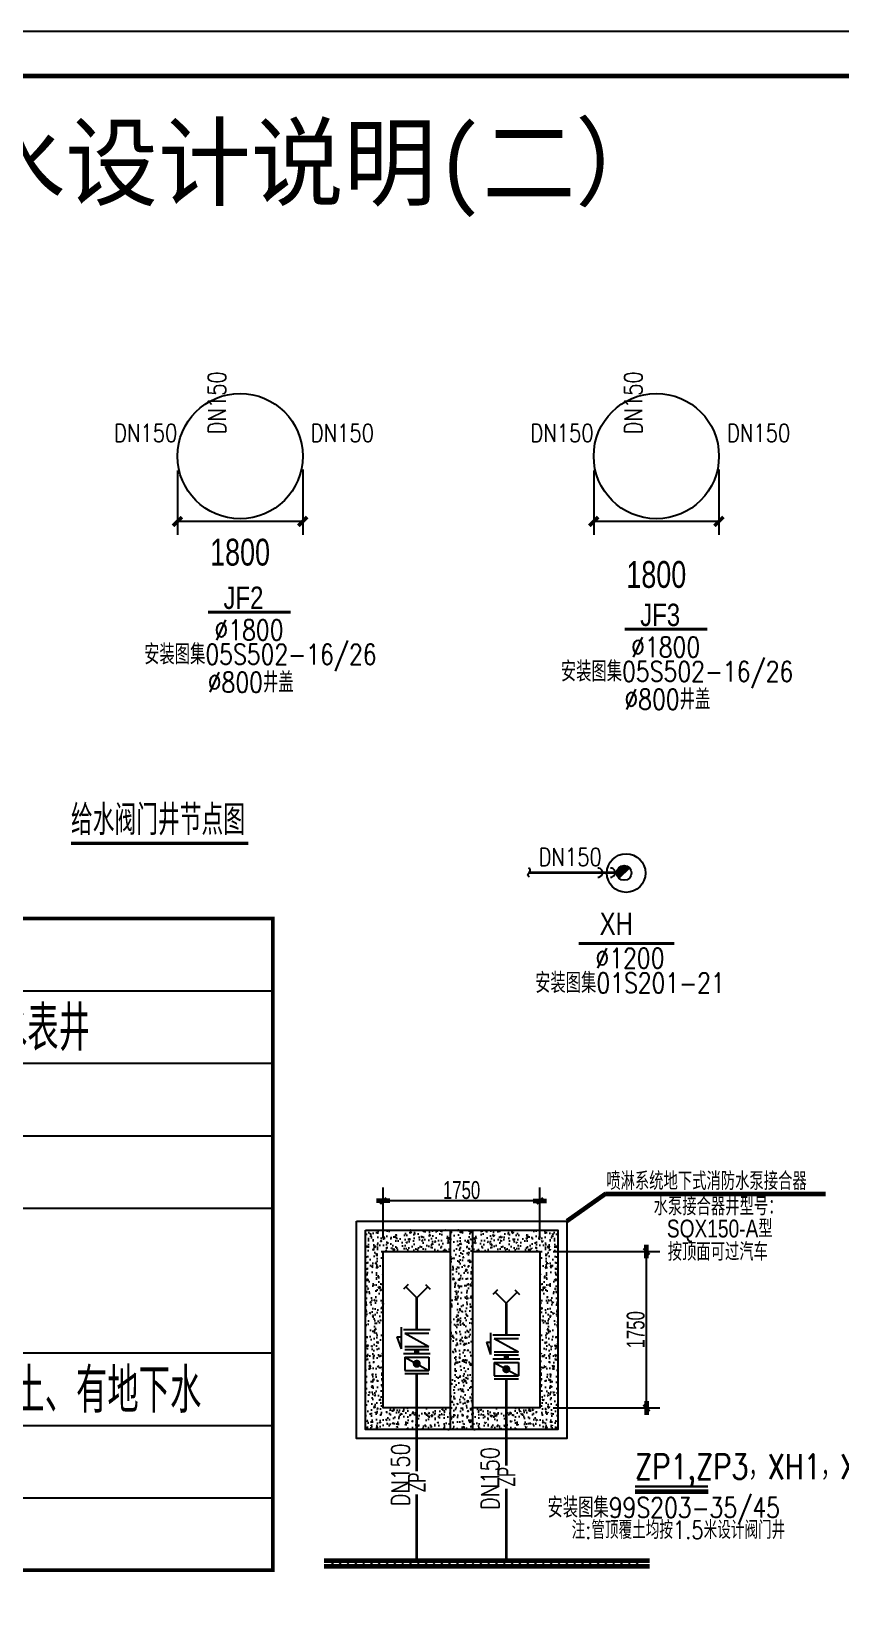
# Model space of a CAD drawing. Extents: x 332286 to 1463507, y -720758 to 86974.
# Drawn here: x 1009759 to 1018802, y -560723 to -543197 of the extents above; entities that cross this region are included whole.
import ezdxf
from ezdxf.enums import TextEntityAlignment as Align

# ---------------------------------------------------------------- set-up
doc = ezdxf.new("R2010")
doc.units = 0
doc.header["$LTSCALE"] = 1000
doc.header["$MEASUREMENT"] = 0
doc.layers.get('0').update_dxf_attribs({"linetype": 'CONTINUOUS'})
doc.layers.get('Defpoints').update_dxf_attribs({"linetype": 'CONTINUOUS'})
for name, color, linetype in [('61', 7, 'CONTINUOUS'), ('DIM_SYMB', 3, 'CONTINUOUS'), ('PIPE-消防中', 224, 'CONTINUOUS'), ('S-给水', 7, 'CONTINUOUS'), ('W-节点图', 3, 'CONTINUOUS'), ('ZXX-消火栓', 6, 'CONTINUOUS'), ('zxxgs', 202, 'CONTINUOUS'), ('水-管线-给水低', 1, 'CONTINUOUS'), ('水-设备-给水', 7, 'CONTINUOUS')]:
    doc.layers.add(name, color=color, linetype=linetype)
for name, color, linetype, lineweight in [('A-ANNO-TTLB', 7, 'CONTINUOUS', 25), ('PUB_TITLE', 4, 'CONTINUOUS', 9), ('高程点', 6, 'CONTINUOUS', 60)]:
    doc.layers.add(name, color=color, linetype=linetype, lineweight=lineweight)
doc.layers.add('水-校对ZXX2014.9.28', color=200, linetype='CONTINUOUS', plot=False)
doc.styles.add('-黑体', font='simhei.ttf', dxfattribs={"width": 0.7})
doc.styles.add('0-W-标准', font='ros.shx', dxfattribs={"width": 0.75, "bigfont": '@jd.shx'})
doc.styles.add('_HZDF2', font='romans2.shx', dxfattribs={"width": 0.8, "bigfont": 'HZDF2.shx'})
doc.styles.add('_HZTXT', font='fs.shx', dxfattribs={"width": 0.7, "bigfont": 'hztxt.shx'})
doc.styles.add('_TWT_PIPETEXT', font='ROS', dxfattribs={"width": 0.7, "height": 2.5, "bigfont": 'JD'})
doc.styles.add('HZ', font='txt', dxfattribs={"bigfont": 'hztxt'})
doc.styles.add('LH', font='romans2.shx', dxfattribs={"width": 0.8, "bigfont": 'hzdf2.shx'})
doc.styles.get("Standard").update_dxf_attribs({"font": 'GBENOR', "bigfont": 'GBCBIG'})
doc.dimstyles.new('ZXX50', dxfattribs={"dimtxt": 200, "dimasz": 0.5, "dimexe": 150, "dimexo": 150, "dimgap": 20, "dimtad": 1, "dimdec": 0, "dimzin": 0, "dimdsep": 46, "dimtxsty": '_HZTXT', "dimblk": 'W-屋顶水箱间2-_DIMX', "dimcen": 0.09, "dimclrt": 7, "dimadec": 0, "dimazin": 0, "dimtfac": 1, "dimtdec": 0, "dimtix": 1, "dimtmove": 2, "dimatfit": 3, "dimldrblk": 'W-屋顶水箱间2-_DIMX', "dimfxl": 300, "dimtolj": 1, "dimtzin": 0, "dimarcsym": 0})
doc.dimstyles.new('副本 DIMN', dxfattribs={"dimtxt": 300, "dimasz": 100, "dimexe": 150, "dimexo": 150, "dimgap": 150, "dimtad": 1, "dimdec": 0, "dimzin": 0, "dimdsep": 46, "dimtxsty": '0-W-标准', "dimblk": 'ARCHTICK', "dimcen": 0.09, "dimclrt": 7, "dimazin": 2, "dimtfac": 1, "dimtdec": 0, "dimtix": 1, "dimtmove": 2, "dimatfit": 3, "dimldrblk": 'ARCHTICK', "dimfxl": 250, "dimtolj": 1, "dimtzin": 0, "dimarcsym": 0})
pattern_1 = [(230, (946279.8, -559957.06), (-143.45204, 12.55043), [15, -165]), (175, (946279.8, -559957.06), (27.75027, -150.43843), [12, -132]), (280.4514, (946267.84, -559956.02), (-115.70188, -137.8879), [12.74804, -140.22842]), (226.1842, (946279.8, -559997.06), (-213.4482, 33.1038), [22.5, -247.5]), (276.6356, (946262, -559994.3), (-186.93254, -194.8236), [19.12206, -210.3426]), (171.1842, (946279.8, -559997.06), (-186.9324, -194.8237), [18, -198]), (201, (946259.8, -559987.06), (-119.38141, 80.52378), [15, -165]), (146, (946259.8, -559987.06), (-48.66307, -145.03), [12, -132]), (251.4514, (946249.85, -559980.35), (-168.04453, -64.5061), [12.74804, -140.22842]), (217.5, (946279.795, -559957.06), (-2.43197, -66.57877), [0, -130.4, 0, -134, 0, -132.5]), (187.5, (946279.795, -559957.06), (-52.61391, -78.88234), [0, -76.4, 0, -127.4, 0, -50.5]), (147.5, (946324.395, -559957.06), (-106.764487, 4.510974), [0, -50, 0, -156, 0, -207]), (137.5, (946344.395, -559957.06), (-116.63723, -20.021), [0, -65, 0, -103.6, 0, -147])]

# ---------------------------------------------------------------- blocks, each defined once
blk = doc.blocks.new('W-屋顶水箱间2-_DIMX')
blk.add_line((-150, 0), (150, 0))
at = {"const_width": 50}
blk.add_lwpolyline([(-70, -70), (70, 70)], dxfattribs=at)
blk = doc.blocks.new('*D126')
at = {"layer": 'Defpoints', "color": 0, "transparency": 16777216}
for p in [(1013691, -556275), (1013691, -556841), (1015441, -556841)]:
    blk.add_point(p, dxfattribs=at)
at = {"layer": '高程点', "color": 0, "lineweight": -2, "transparency": 16777216}
for p, q in [((1013691, -556691), (1013691, -556125)), ((1015440, -556275), (1013691, -556275)), ((1015441, -556691), (1015441, -556125))]:
    blk.add_line(p, q, dxfattribs=at)
at = {"layer": '高程点', "color": 0, "lineweight": -2, "transparency": 16777216, "xscale": 0.5, "yscale": 0.5, "zscale": 0.5, "rotation": 180}
blk.add_blockref('W-屋顶水箱间2-_DIMX', (1013691, -556275), dxfattribs=at)
at = {"layer": '高程点', "color": 0, "lineweight": -2, "transparency": 16777216, "xscale": 0.5, "yscale": 0.5, "zscale": 0.5}
blk.add_blockref('W-屋顶水箱间2-_DIMX', (1015441, -556275), dxfattribs=at)
at = {"layer": '高程点', "color": 7, "transparency": 16777216, "insert": (1014566, -556155), "char_height": 200, "attachment_point": 5, "style": '_HZTXT'}
blk.add_mtext('\\A1;1750', dxfattribs=at)
blk = doc.blocks.new('*D127')
at = {"layer": 'Defpoints', "color": 0, "transparency": 16777216}
for p in [(1015441, -556841), (1016632, -556841), (1015441, -558591)]:
    blk.add_point(p, dxfattribs=at)
at = {"layer": '高程点', "color": 0, "lineweight": -2, "transparency": 16777216}
for p, q in [((1015591, -556841), (1016782, -556841)), ((1016632, -558590), (1016632, -556841)), ((1015591, -558591), (1016782, -558591))]:
    blk.add_line(p, q, dxfattribs=at)
at = {"layer": '高程点', "color": 0, "lineweight": -2, "transparency": 16777216, "xscale": 0.5, "yscale": 0.5, "zscale": 0.5}
for p, rotation in [((1016632, -556841), 90), ((1016632, -558591), 270)]:
    blk.add_blockref('W-屋顶水箱间2-_DIMX', p, dxfattribs=dict(at, rotation=rotation))
at = {"layer": '高程点', "color": 7, "transparency": 16777216, "insert": (1016512, -557716), "char_height": 200, "attachment_point": 5, "rotation": 90, "style": '_HZTXT'}
blk.add_mtext('\\A1;1750', dxfattribs=at)
blk = doc.blocks.new('$TwtSys$00000132')
at = {"elevation": 0}
blk.add_lwpolyline([(7, -101, -0.575183), (0, 0, 0.604745), (-11, 101, 16.924828)], format="xyb", dxfattribs=at)
blk = doc.blocks.new('_ArchTick')
at = {"color": 0, "linetype": 'ByBlock', "const_width": 0.4}
blk.add_lwpolyline([(-0.5, -0.5), (0.5, 0.5)], dxfattribs=at)
blk = doc.blocks.new('*D141')
at = {"layer": 'Defpoints', "color": 0, "transparency": 16777216}
for p in [(1011391, -547957), (1012791, -547946), (1011391, -548677)]:
    blk.add_point(p, dxfattribs=at)
at = {"layer": 'W-节点图', "color": 0, "lineweight": -2, "transparency": 16777216}
for p, q in [((1011391, -548107), (1011391, -548827)), ((1012791, -548096), (1012791, -548827)), ((1012791, -548677), (1011391, -548677))]:
    blk.add_line(p, q, dxfattribs=at)
at = {"layer": 'W-节点图', "color": 0, "lineweight": -2, "transparency": 16777216, "xscale": 100, "yscale": 100, "zscale": 100, "rotation": 180}
blk.add_blockref('_ArchTick', (1011391, -548677), dxfattribs=at)
at = {"layer": 'W-节点图', "color": 0, "lineweight": -2, "transparency": 16777216, "xscale": 100, "yscale": 100, "zscale": 100}
blk.add_blockref('_ArchTick', (1012791, -548677), dxfattribs=at)
at = {"layer": 'W-节点图', "color": 7, "transparency": 16777216, "insert": (1012091, -549023), "char_height": 300, "attachment_point": 5, "style": '0-W-标准'}
blk.add_mtext('\\A1;1800', dxfattribs=at)
blk = doc.blocks.new('*D142')
at = {"layer": 'Defpoints', "color": 0, "transparency": 16777216}
for p in [(1016043, -547957), (1017442, -547946), (1016043, -548677)]:
    blk.add_point(p, dxfattribs=at)
at = {"layer": 'W-节点图', "color": 0, "lineweight": -2, "transparency": 16777216}
for p, q in [((1016043, -548107), (1016043, -548827)), ((1017442, -548096), (1017442, -548827)), ((1017442, -548677), (1016043, -548677))]:
    blk.add_line(p, q, dxfattribs=at)
at = {"layer": 'W-节点图', "color": 0, "lineweight": -2, "transparency": 16777216, "xscale": 100, "yscale": 100, "zscale": 100, "rotation": 180}
blk.add_blockref('_ArchTick', (1016043, -548677), dxfattribs=at)
at = {"layer": 'W-节点图', "color": 0, "lineweight": -2, "transparency": 16777216, "xscale": 100, "yscale": 100, "zscale": 100}
blk.add_blockref('_ArchTick', (1017442, -548677), dxfattribs=at)
at = {"layer": 'W-节点图', "color": 7, "transparency": 16777216, "insert": (1016742, -549272), "char_height": 300, "attachment_point": 5, "style": '0-W-标准'}
blk.add_mtext('\\A1;1800', dxfattribs=at)

msp = doc.modelspace()

# ---------------------------------------------------------------- hatches: boundary and pattern name
at = {"layer": 'ZXX-消火栓'}
h = msp.add_hatch(dxfattribs=at)
h.set_pattern_fill('混凝土', color=8, scale=20, angle=180, style=0)
h.set_pattern_definition(pattern_1)
h.paths.add_polyline_path([(1014440.7, -556601), (1014440.7, -556841), (1013690.7, -556841), (1013690.7, -558591), (1014440.7, -558591), (1014440.7, -558831), (1013490.7, -558831), (1013490.7, -556601)])
h = msp.add_hatch(dxfattribs=at)
h.set_pattern_fill('混凝土', color=8, scale=20, angle=180, style=0)
h.set_pattern_definition(pattern_1)
h.paths.add_polyline_path([(1014440.7, -556601), (1014690.7, -556601), (1014690.7, -558831), (1014440.7, -558831)])
h = msp.add_hatch(dxfattribs=at)
h.set_pattern_fill('混凝土', color=8, scale=20, angle=180, style=0)
h.set_pattern_definition([(310, (1082851.52, -559957.06), (143.45204, 12.55043), [15, -165]), (5, (1082851.52, -559957.06), (-27.75027, -150.43843), [12, -132]), (259.5486, (1082863.48, -559956.02), (115.70188, -137.8879), [12.74804, -140.22842]), (313.8158, (1082851.52, -559997.06), (213.4482, 33.1038), [22.5, -247.5]), (263.3644, (1082869.3, -559994.3), (186.93254, -194.8236), [19.12206, -210.3426]), (8.8158, (1082851.52, -559997.06), (186.9324, -194.8237), [18, -198]), (339, (1082871.52, -559987.06), (119.38141, 80.52378), [15, -165]), (34, (1082871.52, -559987.06), (48.66307, -145.03), [12, -132]), (288.5486, (1082881.47, -559980.35), (168.04453, -64.5061), [12.74804, -140.22842]), (322.5, (1082851.52, -559957.06), (2.43197, -66.57877), [0, -130.4, 0, -134, 0, -132.5]), (352.5, (1082851.52, -559957.06), (52.61391, -78.88234), [0, -76.4, 0, -127.4, 0, -50.5]), (32.5, (1082806.92, -559957.06), (106.764487, 4.510974), [0, -50, 0, -156, 0, -207]), (42.5, (1082786.92, -559957.06), (116.63723, -20.021), [0, -65, 0, -103.6, 0, -147])])
h.paths.add_polyline_path([(1014690.7, -556601), (1014690.7, -556841), (1015440.7, -556841), (1015440.7, -558591), (1014690.7, -558591), (1014690.7, -558831), (1015640.7, -558831), (1015640.7, -556601)])
at = {"layer": 'zxxgs'}
for points in [[(1016440.9, -552549.2), (1016326, -552664.1), (1016308, -552643, -0.8426471)], [(1016333.5, -552656, -0.6681786), (1016380.2, -552543.4, -0.1989124), (1016426.8, -552562.7)]]:
    msp.add_hatch(color=0, dxfattribs=at).paths.add_polyline_path(points)

# ---------------------------------------------------------------- linework, layer by layer
for centre in [(1012091.1, -547946.4), (1016742.4, -547946.4)]:
    msp.add_circle(centre, 700)
at = {"layer": 'A-ANNO-TTLB'}
msp.add_lwpolyline([(989054.6, -572896.6), (1031104.6, -572896.6), (1031104.6, -543196.6), (989054.6, -543196.6)], close=True, dxfattribs=at)
at = {"layer": 'A-ANNO-TTLB', "const_width": 50}
msp.add_lwpolyline([(990304.6, -572396.6), (1030604.6, -572396.6), (1030604.6, -543696.6), (990304.6, -543696.6)], close=True, dxfattribs=at)
at = {"layer": 'DIM_SYMB', "color": 6, "const_width": 35}
msp.add_lwpolyline([(1010201.3, -552276), (1012181.4, -552276)], dxfattribs=at)
at = {"layer": 'PIPE-消防中', "color": 4, "linetype": 'Continuous', "ltscale": 0.5, "const_width": 30}
for points in [[(1014065.7, -559299.7), (1014065.7, -558205.5)], [(1015065.7, -559236), (1015065.7, -558266.1)], [(1014065.7, -560301.4), (1014065.7, -559556.9)], [(1015065.7, -560301.4), (1015065.7, -559493.2)]]:
    msp.add_lwpolyline(points, dxfattribs=at)
at = {"layer": 'PUB_TITLE'}
for points in [[(1031104.6, -572896.6), (1031104.6, -543196.6), (989054.6, -543196.6), (989054.6, -572896.6)], [(989054.6, -572896.6), (1031104.6, -572896.6), (1031104.6, -543196.6), (989054.6, -543196.6)]]:
    msp.add_lwpolyline(points, close=True, dxfattribs=at)
at = {"layer": 'PUB_TITLE', "const_width": 50}
for points in [[(1030604.6, -572396.6), (1030604.6, -543696.6), (990304.6, -543696.6), (990304.6, -572396.6)], [(990304.6, -572396.6), (1030604.6, -572396.6), (1030604.6, -543696.6), (990304.6, -543696.6)]]:
    msp.add_lwpolyline(points, close=True, dxfattribs=at)
at = {"layer": 'S-给水'}
for p, q in [((991111.2, -553925.9), (1012457.1, -553925.9)), ((991111.2, -554735.9), (1012457.1, -554735.9)), ((991111.2, -554735.9), (1012457.1, -554735.9)), ((991111.2, -555545.9), (1012457.1, -555545.9)), ((991111.2, -556355.9), (1012457.1, -556355.9)), ((991111.2, -557975.9), (1012457.1, -557975.9)), ((991111.2, -558785.9), (1012457.1, -558785.9)), ((991111.2, -559595.9), (1012457.1, -559595.9)), ((991111.2, -560405.9), (1012457.1, -560405.9)), ((991111.2, -560405.9), (1012457.1, -560405.9))]:
    msp.add_line(p, q, dxfattribs=at)
at = {"layer": 'S-给水', "const_width": 40.5}
msp.add_lwpolyline([(1012457.1, -560405.9), (1012457.1, -553115.9), (991111.2, -553115.9), (991111.2, -560405.9), (1012457.1, -560405.9)], dxfattribs=at)
at = {"layer": 'ZXX-消火栓'}
for p, q in [((1013968.4, -557209.1), (1013916.3, -557261.3)), ((1014065.7, -557358.5), (1013942.3, -557235.2)), ((1014065.7, -557358.5), (1014189, -557235.2)), ((1014162.9, -557209.1), (1014215.1, -557261.3)), ((1014968.4, -557269.8), (1014916.3, -557321.9)), ((1015065.7, -557419.2), (1014942.3, -557295.8)), ((1015065.7, -557419.2), (1015189, -557295.8)), ((1015162.9, -557269.8), (1015215.1, -557321.9)), ((1013890.2, -557688.6), (1013890.2, -557930.7)), ((1013844.4, -557795.6), (1013890.2, -557795.6)), ((1013844.4, -557795.6), (1013890.2, -557930.7)), ((1014215.7, -557715.5), (1013915.7, -557715.5)), ((1013930.7, -557753), (1014200.7, -557903)), ((1013930.7, -557753), (1014200.7, -557753)), ((1014844.4, -557856.2), (1014890.2, -557856.2)), ((1014844.4, -557856.2), (1014890.2, -557991.4)), ((1014890.2, -557749.3), (1014890.2, -557991.4)), ((1015215.7, -557776.2), (1014915.7, -557776.2)), ((1014930.7, -557813.7), (1015200.7, -557963.7)), ((1014930.7, -557813.7), (1015200.7, -557813.7)), ((1014215.7, -557984.1), (1013915.7, -557984.1)), ((1013930.7, -557903), (1014200.7, -557903)), ((1013930.7, -557936.8), (1014200.7, -557936.8)), ((1013930.7, -558021.6), (1014200.7, -558021.6)), ((1013930.7, -558021.6), (1014200.7, -558171.6)), ((1013930.7, -558021.6), (1013930.7, -558171.6)), ((1014200.7, -558021.6), (1014200.7, -558171.6)), ((1014930.7, -557963.7), (1015200.7, -557963.7)), ((1014930.7, -557997.5), (1015200.7, -557997.5)), ((1013930.7, -558171.6), (1014200.7, -558171.6)), ((1013930.7, -558205.5), (1014200.7, -558205.5)), ((1015215.7, -558044.8), (1014915.7, -558044.8)), ((1014930.7, -558082.3), (1015200.7, -558082.3)), ((1014930.7, -558082.3), (1015200.7, -558232.3)), ((1014930.7, -558082.3), (1014930.7, -558232.3)), ((1015200.7, -558082.3), (1015200.7, -558232.3)), ((1014930.7, -558232.3), (1015200.7, -558232.3)), ((1014930.7, -558266.1), (1015200.7, -558266.1))]:
    msp.add_line(p, q, dxfattribs=at)
for points in [[(1013390.7, -556501), (1015740.7, -556501), (1015740.7, -558931), (1013390.7, -558931)], [(1013490.7, -556601), (1015640.7, -556601), (1015640.7, -558831), (1013490.7, -558831)]]:
    msp.add_lwpolyline(points, close=True, dxfattribs=at)
for points in [[(1014440.7, -558591), (1013690.7, -558591), (1013690.7, -556841), (1014440.7, -556841)], [(1014690.7, -556841), (1015440.7, -556841), (1015440.7, -558591), (1014690.7, -558591)]]:
    msp.add_lwpolyline(points, dxfattribs=at)
for points, const_width in [([(1014065.7, -557715.5), (1014065.7, -557358.5)], 30), ([(1015065.7, -557776.2), (1015065.7, -557419.2)], 30), ([(1014065.7, -557984.1), (1014065.7, -557936.8)], 60), ([(1015065.7, -558044.8), (1015065.7, -557997.5)], 60)]:
    msp.add_lwpolyline(points, dxfattribs=dict(at, const_width=const_width))
at = {"layer": 'ZXX-消火栓', "const_width": 45}
for points in [[(1014043.2, -558096.6, -1), (1014088.2, -558096.6, -1)], [(1014050.7, -558096.6, -1), (1014080.7, -558096.6, -1)], [(1015043.2, -558157.3, -1), (1015088.2, -558157.3, -1)], [(1015050.7, -558157.3, -1), (1015080.7, -558157.3, -1)]]:
    msp.add_lwpolyline(points, format="xyb", close=True, dxfattribs=at)
at = {"layer": 'zxxgs', "color": 0}
for p, q in [((1016440.9, -552549.2), (1016324.2, -552665.9)), ((1016426.8, -552562.7), (1016333.5, -552656))]:
    msp.add_line(p, q, dxfattribs=at)
at = {"layer": 'zxxgs'}
for p, q in [((1013155.5, -560363.6), (1013093.2, -560301.4)), ((1013242.8, -560363.6), (1013180.6, -560301.4)), ((1013330.1, -560363.6), (1013267.9, -560301.4)), ((1013417.4, -560363.6), (1013355.2, -560301.4)), ((1013504.7, -560363.6), (1013442.5, -560301.4)), ((1013592.1, -560363.6), (1013529.9, -560301.4)), ((1013679.4, -560363.6), (1013617.2, -560301.4)), ((1013766.7, -560363.6), (1013704.5, -560301.4)), ((1013854, -560363.6), (1013791.8, -560301.4)), ((1013941.3, -560363.6), (1013879.1, -560301.4)), ((1014028.7, -560363.6), (1013966.5, -560301.4)), ((1014116, -560363.6), (1014053.8, -560301.4)), ((1014203.3, -560363.6), (1014141.1, -560301.4)), ((1014290.6, -560363.6), (1014228.4, -560301.4)), ((1014378, -560363.6), (1014315.7, -560301.4)), ((1014465.3, -560363.6), (1014403.1, -560301.4)), ((1014552.6, -560363.6), (1014490.4, -560301.4)), ((1014639.9, -560363.6), (1014577.7, -560301.4)), ((1014727.2, -560363.6), (1014665, -560301.4)), ((1014814.6, -560363.6), (1014752.4, -560301.4)), ((1014901.9, -560363.6), (1014839.7, -560301.4)), ((1014989.2, -560363.6), (1014927, -560301.4)), ((1015076.5, -560363.6), (1015014.3, -560301.4)), ((1015163.8, -560363.6), (1015101.6, -560301.4)), ((1015251.2, -560363.6), (1015189, -560301.4)), ((1015338.5, -560363.6), (1015276.3, -560301.4)), ((1015425.8, -560363.6), (1015363.6, -560301.4)), ((1015513.1, -560363.6), (1015450.9, -560301.4)), ((1015600.4, -560363.6), (1015538.2, -560301.4)), ((1015687.8, -560363.6), (1015625.6, -560301.4)), ((1015775.1, -560363.6), (1015712.9, -560301.4)), ((1015862.4, -560363.6), (1015800.2, -560301.4)), ((1015949.7, -560363.6), (1015887.5, -560301.4)), ((1016037.1, -560363.6), (1015974.8, -560301.4)), ((1016124.4, -560363.6), (1016062.2, -560301.4)), ((1016211.7, -560363.6), (1016149.5, -560301.4)), ((1016299, -560363.6), (1016236.8, -560301.4)), ((1016386.3, -560363.6), (1016324.1, -560301.4)), ((1016473.7, -560363.6), (1016411.5, -560301.4)), ((1016561, -560363.6), (1016498.8, -560301.4))]:
    msp.add_line(p, q, dxfattribs=at)
at = {"layer": 'zxxgs', "color": 0}
for centre, radius in [((1016404.9, -552609.4), 215.8), ((1016382.5, -552607.5), 82.5)]:
    msp.add_circle(centre, radius, dxfattribs=at)
for centre in [(1016090.5, -552604.7), (1016233, -552604.7)]:
    msp.add_arc(centre, 50.5, 266.5351, 93.4649, dxfattribs=at)
at = {"layer": '水-校对ZXX2014.9.28', "color": 6}
for p, q in [((1014440.7, -558831), (1014440.7, -556601)), ((1014690.7, -558831), (1014690.7, -556601))]:
    msp.add_line(p, q, dxfattribs=at)
at = {"layer": '水-管线-给水低', "linetype": 'Continuous', "ltscale": 0.5, "const_width": 30}
msp.add_lwpolyline([(1015320.2, -552604.7), (1016380.2, -552604.7)], dxfattribs=at)
at = {"layer": '高程点'}
for p, q in [((1016174.8, -556196.2), (1015740.7, -556501)), ((1016174.8, -556196.2), (1018634.3, -556196.2)), ((1016666.9, -560301.4), (1013032, -560301.4)), ((1016666.9, -560363.6), (1013032, -560363.6))]:
    msp.add_line(p, q, dxfattribs=at)
for points, const_width in [([(1011733.2, -549691.1), (1012656.6, -549691.1)], 35), ([(1016389.4, -549882.2), (1017312.8, -549882.2)], 35), ([(1015876.1, -553396.1), (1016944, -553396.1)], 35), ([(1016504.4, -559468.9), (1017320.4, -559468.9)], 28)]:
    msp.add_lwpolyline(points, dxfattribs=dict(at, const_width=const_width))
msp.add_lwpolyline([(1016504.4, -559524.9), (1017320.4, -559524.9)], dxfattribs=at)

# ---------------------------------------------------------------- block references
at = {"layer": '水-设备-给水', "xscale": 0.5, "yscale": 0.5, "zscale": 0.5}
msp.add_blockref('$TwtSys$00000132', (1015320.2, -552604.7), dxfattribs=at)
msp.add_blockref('$TwtSys$00000132', (1015320.2, -552604.7), dxfattribs=at)

# ---------------------------------------------------------------- texts
at = {"layer": '61', "color": 7, "linetype": 'Continuous', "style": '-黑体', "width": 0.95}
msp.add_text('室外给排水设计说明(二）', height=800, dxfattribs=at).set_placement((1004953.5, -545061.7))
at = {"layer": 'DIM_SYMB', "color": 7}
msp.add_text('给水阀门井节点图', height=337.59, dxfattribs=at).set_placement((1010201.3, -552183.6))
at = {"layer": 'PIPE-消防中', "color": 6, "linetype": 'Continuous', "style": '_TWT_PIPETEXT', "width": 0.64}
for p in [(1015165.7, -559468.2), (1014165.7, -559531.9)]:
    msp.add_text('ZP', height=200, rotation=90, dxfattribs=at).set_placement(p)
at = {"layer": 'S-给水', "style": 'HZ', "width": 0.7}
for s, p in [('砖砌圆形、矩形水表井', (1006913.4, -554594.8)), ('顶面可过车，有覆土、有地下水', (1006758.1, -558644.8))]:
    msp.add_text(s, height=500, dxfattribs=at).set_placement(p)
at = {"layer": '高程点', "style": '_HZDF2', "width": 0.8}
for s, rotation, p in [('DN150', 90.00004, (1011933.5, -547704.1)), ('DN150', 90.00004, (1016584.9, -547704.1)), ('DN150', 0.00004, (1010684, -547788.6, -4559.5)), ('DN150', 0.00004, (1012880.8, -547788.6, -4559.5)), ('DN150', 0.00004, (1015335.4, -547788.6, -4559.5)), ('DN150', 0.00004, (1017532.1, -547788.6, -4559.5)), ('DN150', 0.00004, (1015426.5, -552530, -4559.5)), ('DN150', 89.99996, (1013984.4, -559691.5)), ('DN150', 89.99996, (1014984.4, -559732.8)), ('注:管顶覆土均按1.5米设计阀门井', 359.99996, (1015795.7, -560054.7))]:
    msp.add_text(s, height=200, rotation=rotation, dxfattribs=at).set_placement(p)
at = {"layer": '高程点', "style": '_HZTXT', "width": 0.8}
for s, height, p in [('JF2', 250, (1011905.9, -549655.6)), ('JF3', 250, (1016562.1, -549846.7)), ('XH', 250, (1016109, -553300.2)), ('喷淋系统地下式消防水泵接合器', 200, (1016182.8, -556153.1)), ('水泵接合器井型号：', 200, (1016712.1, -556436.4)), ('SQX150-A型', 200, (1016859.7, -556684.4)), ('按顶面可过汽车', 200, (1016869.2, -556944))]:
    msp.add_text(s, height=height, dxfattribs=at).set_placement(p)
at = {"layer": '高程点', "style": '_HZDF2', "width": 0.8}
for s, p in [('%%C1800', (1012190.6, -549890.9)), ('%%C1800', (1016846.8, -550082)), ('安装图集05S502-16/26', (1012317.7, -550179.7)), ('安装图集05S502-16/26', (1016973.9, -550370.8)), ('%%C800井盖', (1012209, -550465)), ('%%C800井盖', (1016865.2, -550656.1)), ('%%C1200', (1016447.5, -553561.4)), ('安装图集01S201-21', (1016447.5, -553826.3)), ('安装图集99S203-35/45', (1016825.2, -559721))]:
    msp.add_text(s, height=225, dxfattribs=at).set_placement(p, align=Align.MIDDLE)
at = {"layer": '高程点', "color": 7, "style": 'LH', "width": 0.8}
msp.add_text('ZP1,ZP3，XH1，XH4', height=280, dxfattribs=at).set_placement((1016504.4, -559386.2))

# ---------------------------------------------------------------- dimensions: what is measured, and where the dimension line sits
at = {"layer": 'W-节点图'}
for base, p1, p2, picture, middle in [((1011391.2, -548676.6), (1012791.1, -547946.4), (1011391.2, -547956.6), '*D141', (1012091.1, -549023.3)), ((1016042.5, -548676.6), (1017442.4, -547946.4), (1016042.5, -547956.6), '*D142', (1016742.5, -549272))]:
    dim = msp.add_linear_dim(base=base, p1=p1, p2=p2, angle=180, text='1800', dimstyle='副本 DIMN', dxfattribs=at)
    dim.commit()
    dim.dimension.update_dxf_attribs({"geometry": picture, "text_midpoint": middle, "dimtype": 160})
at = {"layer": '高程点'}
dim = msp.add_linear_dim(base=(1013690.7, -556275.2), p1=(1015440.7, -556841), p2=(1013690.7, -556841), dimstyle='ZXX50', dxfattribs=at)
dim.commit()
dim.dimension.update_dxf_attribs({"geometry": '*D126', "text_midpoint": (1014565.7, -556155.2)})
dim = msp.add_linear_dim(base=(1016631.8, -556841), p1=(1015440.7, -558591), p2=(1015440.7, -556841), angle=90, dimstyle='ZXX50', dxfattribs=at)
dim.commit()
dim.dimension.update_dxf_attribs({"geometry": '*D127', "text_midpoint": (1016511.8, -557716)})

doc.saveas('drawing.dxf')
